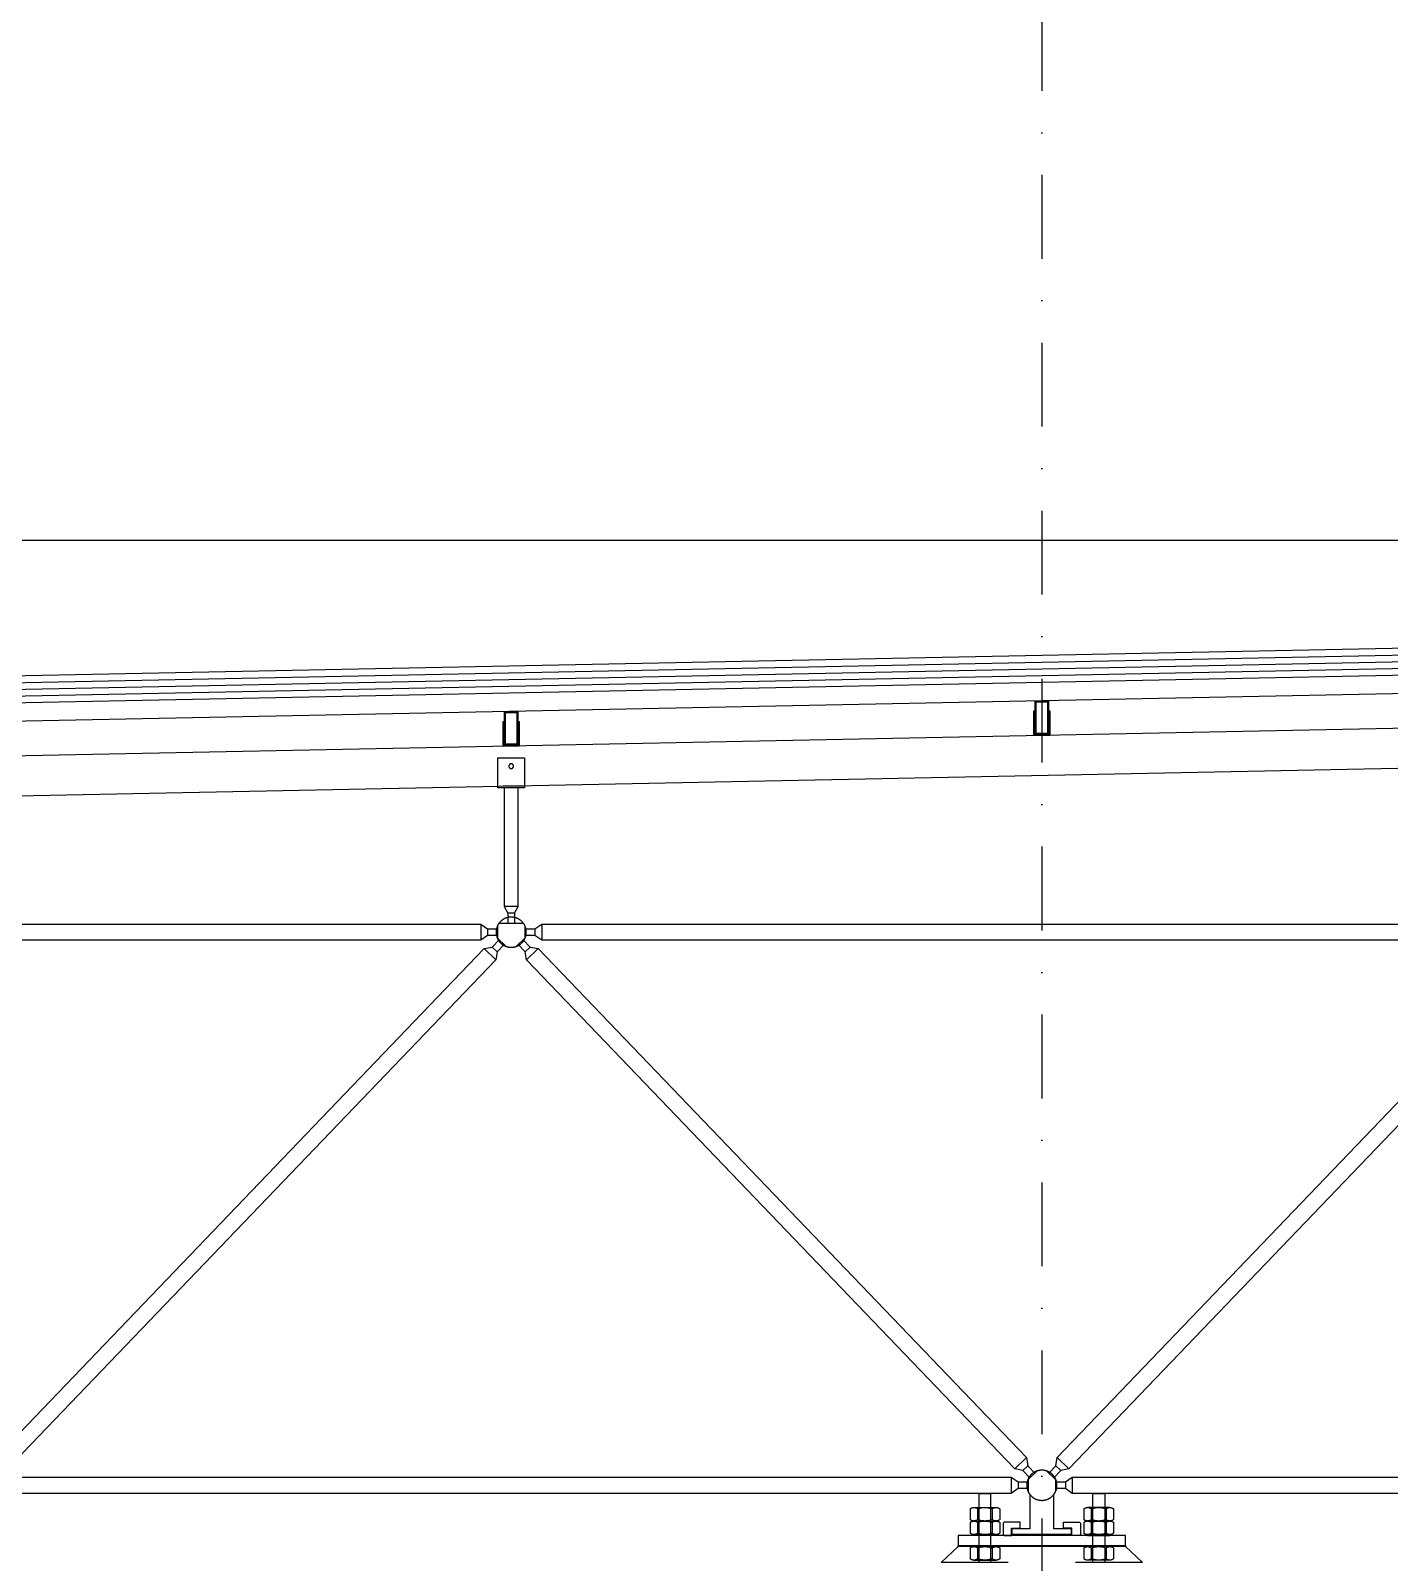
# Model space of a CAD drawing. Header units: centimetres. Extents: x 77182 to 116086, y 20619 to 33555.
# Drawn here: x 83357.3 to 83762.7, y 22535.4 to 22992.4 of the extents above; entities that cross this region are included whole.
import ezdxf

# ---------------------------------------------------------------- set-up
doc = ezdxf.new("R2010")
doc.units = ezdxf.units.CM
doc.header["$LTSCALE"] = 100
doc.linetypes.add('DASHDOT2', pattern=[0.5, 0.25, -0.125, 0, -0.125])
doc.linetypes.add('HIDDEN', pattern=[9.525, 6.35, -3.175])
for name, color, linetype in [('A-ANNO-GRID', 155, 'DASHDOT2'), ('A-ELEV-01', 255, 'Continuous'), ('A-ELEV-02', 253, 'Continuous'), ('A-WALL-INSL', 249, 'Continuous'), ('A-WALL-SNWPNL', 200, 'Continuous'), ('S-STEL', 3, 'Continuous')]:
    doc.layers.add(name, color=color, linetype=linetype)
doc.linetypes.add('BATTING', pattern='A,0.00254,-2.54,[134,ltypeshp.shx,S=2.54,R=0,X=-2.54,Y=0],-5.08,[134,ltypeshp.shx,S=2.54,R=180,X=2.54,Y=0],-2.54', length=10.16254)

# ---------------------------------------------------------------- blocks, each defined once
blk = doc.blocks.new('A$Ce815a60b')
at = {"color": 0, "linetype": 'ByBlock', "lineweight": -2}
for points in [[(86, 123), (85.1, 124.3), (84.2, 125.6), (83.4, 126.9), (82.6, 128.3), (81.9, 129.7), (81.2, 131.1), (80.5, 132.5), (80, 134), (79.4, 135.4), (78.9, 136.9), (78.5, 138.4), (78.1, 140), (77.8, 141.5), (77.5, 143), (77.3, 144.6), (77.2, 146.2), (77.1, 147.7), (77, 149.3), (77, 150.9), (77.1, 152.4), (77.2, 154), (77.3, 155.6), (77.6, 157.1), (77.8, 158.6), (78.2, 160.2), (78.5, 161.7), (79, 163.2), (79.5, 164.7), (80, 166.2), (80.6, 167.6), (81.2, 169.1), (81.9, 170.5), (82.7, 171.9), (83.5, 173.2), (84.3, 174.5), (85.2, 175.8), (86.1, 177.1), (87.1, 178.4), (88.1, 179.6), (89.1, 180.7), (90.2, 181.8), (91.3, 182.9), (92.5, 184), (93.7, 185), (94.9, 186), (96.2, 186.9), (97.5, 187.8), (98.8, 188.6), (100.2, 189.4), (101.6, 190.1), (103, 190.8), (104.4, 191.4), (105.9, 192), (107.4, 192.6), (108.9, 193), (110.4, 193.5), (111.9, 193.8), (113.4, 194.2), (115, 194.4), (116.5, 194.7), (118.1, 194.8), (119.6, 194.9), (121.2, 195), (122.8, 195), (124.4, 194.9), (125.9, 194.8), (127.5, 194.7), (129, 194.4), (130.6, 194.2), (132.1, 193.8), (133.6, 193.5), (135.1, 193), (136.6, 192.6), (138.1, 192), (139.6, 191.4), (141, 190.8), (142.4, 190.1), (143.8, 189.4), (145.2, 188.6), (146.5, 187.8), (147.8, 186.9), (149.1, 186), (150.3, 185), (151.5, 184), (152.7, 182.9), (153.8, 181.8), (154.9, 180.7), (155.9, 179.6), (156.9, 178.4), (157.9, 177.1), (158.8, 175.8), (159.7, 174.5), (160.5, 173.2), (161.3, 171.9), (162.1, 170.5), (162.8, 169.1), (163.4, 167.6), (164, 166.2), (164.5, 164.7), (165, 163.2), (165.5, 161.7), (165.8, 160.2), (166.2, 158.6), (166.4, 157.1), (166.7, 155.6), (166.8, 154), (166.9, 152.4), (167, 150.9), (167, 149.3), (166.9, 147.7), (166.8, 146.2), (166.7, 144.6), (166.5, 143), (166.2, 141.5), (165.9, 140), (165.5, 138.4), (165.1, 136.9), (164.6, 135.4), (164, 134), (163.5, 132.5), (162.8, 131.1), (162.1, 129.7), (161.4, 128.3), (160.6, 126.9), (159.8, 125.6), (158.9, 124.3), (158, 123)], [(86, 20), (86, 123)], [(158, 123), (158, 20)], [(10, 0), (7, 3)], [(33, 4), (33, 20)], [(33, 20), (86, 20)], [(211, 4), (33, 4)], [(209, 2), (35, 2)], [(35, 0), (35, 2)], [(35, 0), (209, 0)], [(35.5, 2), (35.5, 4)], [(158, 20), (211, 20)], [(208.5, 2), (208.5, 4)], [(209, 0), (209, 2)], [(211, 20), (211, 4)], [(234, 0), (237, 3)]]:
    blk.add_lwpolyline(points, dxfattribs=at)
for points in [[(57, 40), (10, 40), (7, 37), (7, 3), (10, 0), (32, 0), (32, 22), (57, 22)], [(187, 40), (234, 40), (237, 37), (237, 3), (234, 0), (212, 0), (212, 22), (187, 22)]]:
    blk.add_lwpolyline(points, close=True, dxfattribs=at)
blk = doc.blocks.new('A$Ce0699bfc')
at = {"color": 0, "linetype": 'ByBlock', "lineweight": -2}
for points in [[(348, 1036.2), (312, 1036.2)], [(312, 1036.2), (312, 831.2)], [(312, 1036.2), (348, 1036.2)], [(348, 831.2), (348, 1036.2)], [(652, 831.2), (652, 1036.2)], [(652, 1036.2), (688, 1036.2)], [(688, 1036.2), (652, 1036.2)], [(688, 1036.2), (688, 831.2)]]:
    blk.add_lwpolyline(points, dxfattribs=at)
at = {"color": 0, "linetype": 'Continuous', "lineweight": -2}
for points in [[(308.1, 991.1), (307.7, 991.4), (307.2, 991.8), (306.7, 992.1), (306.2, 992.4), (305.6, 992.7), (305.1, 993), (304.6, 993.3), (304, 993.5), (303.5, 993.7), (302.9, 993.9), (302.3, 994.1), (301.8, 994.3), (301.2, 994.4), (300.6, 994.5), (300, 994.6), (299.4, 994.7), (298.8, 994.8), (298.2, 994.8), (297.6, 994.9), (297, 994.9), (296.4, 994.8), (295.8, 994.8), (295.2, 994.7), (294.6, 994.6), (294, 994.5), (293.4, 994.4), (292.9, 994.3), (292.3, 994.1), (291.7, 993.9), (291.2, 993.7), (290.6, 993.5), (290, 993.3), (289.5, 993), (289, 992.7), (288.5, 992.4), (287.9, 992.1), (287.4, 991.8), (287, 991.4), (286.5, 991.1)], [(286.5, 991.1), (286.5, 958.3)], [(297.3, 994.9), (363.3, 994.9)], [(352.3, 990.9), (350.3, 991.6), (348.2, 992.3), (346.2, 992.8), (344.1, 993.3), (342, 993.8), (339.8, 994.1), (337.7, 994.4), (335.6, 994.6), (333.4, 994.8), (331.3, 994.8), (329.1, 994.8), (327, 994.8), (324.9, 994.6), (322.7, 994.4), (320.6, 994.1), (318.5, 993.8), (316.4, 993.3), (314.3, 992.8), (312.2, 992.3), (310.2, 991.6), (308.1, 990.9)], [(308.1, 990.8), (308.1, 958.5)], [(374.4, 991), (373.9, 991.4), (373.4, 991.7), (372.9, 992.1), (372.4, 992.4), (371.8, 992.7), (371.3, 993), (370.7, 993.2), (370.2, 993.5), (369.6, 993.7), (369, 993.9), (368.5, 994.1), (367.9, 994.3), (367.3, 994.4), (366.7, 994.5), (366.1, 994.6), (365.5, 994.7), (364.9, 994.8), (364.3, 994.8), (363.6, 994.9), (363, 994.9), (362.4, 994.8), (361.8, 994.8), (361.2, 994.7), (360.6, 994.6), (360, 994.5), (359.4, 994.4), (358.8, 994.3), (358.2, 994.1), (357.6, 993.9), (357.1, 993.7), (356.5, 993.5), (355.9, 993.2), (355.4, 993), (354.8, 992.7), (354.3, 992.4), (353.8, 992.1), (353.3, 991.7), (352.8, 991.4), (352.3, 991)], [(352.3, 990.9), (352.3, 958.5)], [(374.4, 991), (374.4, 958.4)], [(647.7, 991), (647.2, 991.4), (646.7, 991.7), (646.2, 992.1), (645.7, 992.4), (645.2, 992.7), (644.6, 993), (644.1, 993.2), (643.5, 993.5), (642.9, 993.7), (642.4, 993.9), (641.8, 994.1), (641.2, 994.3), (640.6, 994.4), (640, 994.5), (639.4, 994.6), (638.8, 994.7), (638.2, 994.8), (637.6, 994.8), (637, 994.9), (636.4, 994.9), (635.7, 994.8), (635.1, 994.8), (634.5, 994.7), (633.9, 994.6), (633.3, 994.5), (632.7, 994.4), (632.1, 994.3), (631.5, 994.1), (631, 993.9), (630.4, 993.7), (629.8, 993.5), (629.3, 993.2), (628.7, 993), (628.2, 992.7), (627.6, 992.4), (627.1, 992.1), (626.6, 991.7), (626.1, 991.4), (625.6, 991)], [(625.6, 991), (625.6, 958.4)], [(702.7, 994.9), (636.7, 994.9)], [(691.9, 990.9), (689.8, 991.6), (687.8, 992.3), (685.7, 992.8), (683.6, 993.3), (681.5, 993.8), (679.4, 994.1), (677.3, 994.4), (675.1, 994.6), (673, 994.8), (670.9, 994.8), (668.7, 994.8), (666.6, 994.8), (664.4, 994.6), (662.3, 994.4), (660.2, 994.1), (658, 993.8), (655.9, 993.3), (653.8, 992.8), (651.8, 992.3), (649.7, 991.6), (647.7, 990.9)], [(647.7, 990.9), (647.7, 958.5)], [(713.5, 991.1), (713, 991.4), (712.6, 991.8), (712.1, 992.1), (711.5, 992.4), (711, 992.7), (710.5, 993), (710, 993.3), (709.4, 993.5), (708.8, 993.7), (708.3, 993.9), (707.7, 994.1), (707.1, 994.3), (706.6, 994.4), (706, 994.5), (705.4, 994.6), (704.8, 994.7), (704.2, 994.8), (703.6, 994.8), (703, 994.9), (702.4, 994.9), (701.8, 994.8), (701.2, 994.8), (700.6, 994.7), (700, 994.6), (699.4, 994.5), (698.8, 994.4), (698.2, 994.3), (697.7, 994.1), (697.1, 993.9), (696.5, 993.7), (696, 993.5), (695.4, 993.3), (694.9, 993), (694.4, 992.7), (693.8, 992.4), (693.3, 992.1), (692.8, 991.8), (692.3, 991.4), (691.9, 991.1)], [(691.9, 990.8), (691.9, 958.5)], [(713.5, 991.1), (713.5, 958.3)], [(286.5, 958.3), (287, 958), (287.4, 957.6), (287.9, 957.3), (288.5, 957), (289, 956.7), (289.5, 956.4), (290, 956.1), (290.6, 955.9), (291.2, 955.7), (291.7, 955.5), (292.3, 955.3), (292.9, 955.1), (293.4, 955), (294, 954.8), (294.6, 954.7), (295.2, 954.7), (295.8, 954.6), (296.4, 954.6), (297, 954.5), (297.6, 954.5), (298.2, 954.6), (298.8, 954.6), (299.4, 954.7), (300, 954.7), (300.6, 954.8), (301.2, 955), (301.8, 955.1), (302.3, 955.3), (302.9, 955.5), (303.5, 955.7), (304, 955.9), (304.6, 956.1), (305.1, 956.4), (305.6, 956.7), (306.2, 957), (306.7, 957.3), (307.2, 957.6), (307.7, 958), (308.1, 958.3)], [(308.1, 950.8), (307.7, 951.1), (307.2, 951.5), (306.7, 951.8), (306.2, 952.1), (305.6, 952.4), (305.1, 952.7), (304.6, 952.9), (304, 953.2), (303.5, 953.4), (302.9, 953.6), (302.3, 953.8), (301.8, 954), (301.2, 954.1), (300.6, 954.2), (300, 954.3), (299.4, 954.4), (298.8, 954.5), (298.2, 954.5), (297.6, 954.5), (297, 954.5), (296.4, 954.5), (295.8, 954.5), (295.2, 954.4), (294.6, 954.3), (294, 954.2), (293.4, 954.1), (292.9, 954), (292.3, 953.8), (291.7, 953.6), (291.2, 953.4), (290.6, 953.2), (290, 952.9), (289.5, 952.7), (289, 952.4), (288.5, 952.1), (287.9, 951.8), (287.4, 951.5), (287, 951.1), (286.5, 950.8)], [(286.5, 950.7), (286.5, 918)], [(286.5, 918), (287, 917.6), (287.4, 917.3), (287.9, 917), (288.5, 916.6), (289, 916.3), (289.5, 916.1), (290, 915.8), (290.6, 915.6), (291.2, 915.3), (291.7, 915.1), (292.3, 915), (292.9, 914.8), (293.4, 914.6), (294, 914.5), (294.6, 914.4), (295.2, 914.3), (295.8, 914.3), (296.4, 914.2), (297, 914.2), (297.6, 914.2), (298.2, 914.2), (298.8, 914.3), (299.4, 914.3), (300, 914.4), (300.6, 914.5), (301.2, 914.6), (301.8, 914.8), (302.3, 915), (302.9, 915.1), (303.5, 915.3), (304, 915.6), (304.6, 915.8), (305.1, 916.1), (305.6, 916.3), (306.2, 916.6), (306.7, 917), (307.2, 917.3), (307.7, 917.6), (308.1, 918)], [(297.3, 954.5), (363.3, 954.5)], [(297.3, 954.5), (352.3, 954.5)], [(297.3, 914.2), (352.3, 914.2)], [(308.1, 958.5), (310.2, 957.8), (312.2, 957.1), (314.3, 956.6), (316.4, 956.1), (318.5, 955.6), (320.6, 955.3), (322.7, 955), (324.9, 954.8), (327, 954.6), (329.1, 954.5), (331.3, 954.5), (333.4, 954.6), (335.6, 954.8), (337.7, 955), (339.8, 955.3), (342, 955.6), (344.1, 956.1), (346.2, 956.6), (348.2, 957.1), (350.3, 957.8), (352.3, 958.5)], [(352.3, 950.6), (350.3, 951.3), (348.2, 951.9), (346.2, 952.5), (344.1, 953), (342, 953.4), (339.8, 953.8), (337.7, 954.1), (335.6, 954.3), (333.4, 954.5), (331.3, 954.5), (329.1, 954.5), (327, 954.5), (324.9, 954.3), (322.7, 954.1), (320.6, 953.8), (318.5, 953.4), (316.4, 953), (314.3, 952.5), (312.2, 951.9), (310.2, 951.3), (308.1, 950.6)], [(308.1, 950.4), (308.1, 918.2)], [(308.1, 918.2), (310.2, 917.5), (312.2, 916.8), (314.3, 916.2), (316.4, 915.7), (318.5, 915.3), (320.6, 914.9), (322.7, 914.7), (324.9, 914.4), (327, 914.3), (329.1, 914.2), (331.3, 914.2), (333.4, 914.3), (335.6, 914.4), (337.7, 914.7), (339.8, 914.9), (342, 915.3), (344.1, 915.7), (346.2, 916.2), (348.2, 916.8), (350.3, 917.5), (352.3, 918.2)], [(352.3, 958.4), (352.8, 958), (353.3, 957.7), (353.8, 957.3), (354.3, 957), (354.8, 956.7), (355.4, 956.4), (355.9, 956.1), (356.5, 955.9), (357.1, 955.7), (357.6, 955.5), (358.2, 955.3), (358.8, 955.1), (359.4, 955), (360, 954.9), (360.6, 954.7), (361.2, 954.7), (361.8, 954.6), (362.4, 954.6), (363, 954.5), (363.6, 954.5), (364.3, 954.6), (364.9, 954.6), (365.5, 954.7), (366.1, 954.7), (366.7, 954.9), (367.3, 955), (367.9, 955.1), (368.5, 955.3), (369, 955.5), (369.6, 955.7), (370.2, 955.9), (370.7, 956.1), (371.3, 956.4), (371.8, 956.7), (372.4, 957), (372.9, 957.3), (373.4, 957.7), (373.9, 958), (374.4, 958.4)], [(374.4, 950.7), (373.9, 951.1), (373.4, 951.4), (372.9, 951.8), (372.4, 952.1), (371.8, 952.4), (371.3, 952.7), (370.7, 952.9), (370.2, 953.2), (369.6, 953.4), (369, 953.6), (368.5, 953.8), (367.9, 953.9), (367.3, 954.1), (366.7, 954.2), (366.1, 954.3), (365.5, 954.4), (364.9, 954.5), (364.3, 954.5), (363.6, 954.5), (363, 954.5), (362.4, 954.5), (361.8, 954.5), (361.2, 954.4), (360.6, 954.3), (360, 954.2), (359.4, 954.1), (358.8, 953.9), (358.2, 953.8), (357.6, 953.6), (357.1, 953.4), (356.5, 953.2), (355.9, 952.9), (355.4, 952.7), (354.8, 952.4), (354.3, 952.1), (353.8, 951.8), (353.3, 951.4), (352.8, 951.1), (352.3, 950.7)], [(352.3, 954.5), (363.3, 954.5)], [(352.3, 950.6), (352.3, 918.2)], [(352.3, 918.1), (352.8, 917.7), (353.3, 917.3), (353.8, 917), (354.3, 916.7), (354.8, 916.4), (355.4, 916.1), (355.9, 915.8), (356.5, 915.6), (357.1, 915.4), (357.6, 915.2), (358.2, 915), (358.8, 914.8), (359.4, 914.7), (360, 914.5), (360.6, 914.4), (361.2, 914.3), (361.8, 914.3), (362.4, 914.2), (363, 914.2), (363.6, 914.2), (364.3, 914.2), (364.9, 914.3), (365.5, 914.3), (366.1, 914.4), (366.7, 914.5), (367.3, 914.7), (367.9, 914.8), (368.5, 915), (369, 915.2), (369.6, 915.4), (370.2, 915.6), (370.7, 915.8), (371.3, 916.1), (371.8, 916.4), (372.4, 916.7), (372.9, 917), (373.4, 917.3), (373.9, 917.7), (374.4, 918.1)], [(352.3, 914.2), (363.3, 914.2)], [(374.4, 950.7), (374.4, 918.1)], [(625.6, 958.4), (626.1, 958), (626.6, 957.7), (627.1, 957.3), (627.6, 957), (628.2, 956.7), (628.7, 956.4), (629.3, 956.1), (629.8, 955.9), (630.4, 955.7), (631, 955.5), (631.5, 955.3), (632.1, 955.1), (632.7, 955), (633.3, 954.9), (633.9, 954.7), (634.5, 954.7), (635.1, 954.6), (635.7, 954.6), (636.4, 954.5), (637, 954.5), (637.6, 954.6), (638.2, 954.6), (638.8, 954.7), (639.4, 954.7), (640, 954.9), (640.6, 955), (641.2, 955.1), (641.8, 955.3), (642.4, 955.5), (642.9, 955.7), (643.5, 955.9), (644.1, 956.1), (644.6, 956.4), (645.2, 956.7), (645.7, 957), (646.2, 957.3), (646.7, 957.7), (647.2, 958), (647.7, 958.4)], [(647.7, 950.7), (647.2, 951.1), (646.7, 951.4), (646.2, 951.8), (645.7, 952.1), (645.2, 952.4), (644.6, 952.7), (644.1, 952.9), (643.5, 953.2), (642.9, 953.4), (642.4, 953.6), (641.8, 953.8), (641.2, 953.9), (640.6, 954.1), (640, 954.2), (639.4, 954.3), (638.8, 954.4), (638.2, 954.5), (637.6, 954.5), (637, 954.5), (636.4, 954.5), (635.7, 954.5), (635.1, 954.5), (634.5, 954.4), (633.9, 954.3), (633.3, 954.2), (632.7, 954.1), (632.1, 953.9), (631.5, 953.8), (631, 953.6), (630.4, 953.4), (629.8, 953.2), (629.3, 952.9), (628.7, 952.7), (628.2, 952.4), (627.6, 952.1), (627.1, 951.8), (626.6, 951.4), (626.1, 951.1), (625.6, 950.7)], [(625.6, 950.7), (625.6, 918.1)], [(625.6, 918.1), (626.1, 917.7), (626.6, 917.3), (627.1, 917), (627.6, 916.7), (628.2, 916.4), (628.7, 916.1), (629.3, 915.8), (629.8, 915.6), (630.4, 915.4), (631, 915.2), (631.5, 915), (632.1, 914.8), (632.7, 914.7), (633.3, 914.5), (633.9, 914.4), (634.5, 914.3), (635.1, 914.3), (635.7, 914.2), (636.4, 914.2), (637, 914.2), (637.6, 914.2), (638.2, 914.3), (638.8, 914.3), (639.4, 914.4), (640, 914.5), (640.6, 914.7), (641.2, 914.8), (641.8, 915), (642.4, 915.2), (642.9, 915.4), (643.5, 915.6), (644.1, 915.8), (644.6, 916.1), (645.2, 916.4), (645.7, 916.7), (646.2, 917), (646.7, 917.3), (647.2, 917.7), (647.7, 918.1)], [(702.7, 954.5), (636.7, 954.5)], [(647.7, 954.5), (636.7, 954.5)], [(647.7, 914.2), (636.7, 914.2)], [(647.7, 958.5), (649.7, 957.8), (651.8, 957.1), (653.8, 956.6), (655.9, 956.1), (658, 955.6), (660.2, 955.3), (662.3, 955), (664.4, 954.8), (666.6, 954.6), (668.7, 954.5), (670.9, 954.5), (673, 954.6), (675.1, 954.8), (677.3, 955), (679.4, 955.3), (681.5, 955.6), (683.6, 956.1), (685.7, 956.6), (687.8, 957.1), (689.8, 957.8), (691.9, 958.5)], [(691.9, 950.6), (689.8, 951.3), (687.8, 951.9), (685.7, 952.5), (683.6, 953), (681.5, 953.4), (679.4, 953.8), (677.3, 954.1), (675.1, 954.3), (673, 954.5), (670.9, 954.5), (668.7, 954.5), (666.6, 954.5), (664.4, 954.3), (662.3, 954.1), (660.2, 953.8), (658, 953.4), (655.9, 953), (653.8, 952.5), (651.8, 951.9), (649.7, 951.3), (647.7, 950.6)], [(702.7, 954.5), (647.7, 954.5)], [(647.7, 950.6), (647.7, 918.2)], [(647.7, 918.2), (649.7, 917.5), (651.8, 916.8), (653.8, 916.2), (655.9, 915.7), (658, 915.3), (660.2, 914.9), (662.3, 914.7), (664.4, 914.4), (666.6, 914.3), (668.7, 914.2), (670.9, 914.2), (673, 914.3), (675.1, 914.4), (677.3, 914.7), (679.4, 914.9), (681.5, 915.3), (683.6, 915.7), (685.7, 916.2), (687.8, 916.8), (689.8, 917.5), (691.9, 918.2)], [(702.7, 914.2), (647.7, 914.2)], [(691.9, 958.3), (692.3, 958), (692.8, 957.6), (693.3, 957.3), (693.8, 957), (694.4, 956.7), (694.9, 956.4), (695.4, 956.1), (696, 955.9), (696.5, 955.7), (697.1, 955.5), (697.7, 955.3), (698.2, 955.1), (698.8, 955), (699.4, 954.8), (700, 954.7), (700.6, 954.7), (701.2, 954.6), (701.8, 954.6), (702.4, 954.5), (703, 954.5), (703.6, 954.6), (704.2, 954.6), (704.8, 954.7), (705.4, 954.7), (706, 954.8), (706.6, 955), (707.1, 955.1), (707.7, 955.3), (708.3, 955.5), (708.8, 955.7), (709.4, 955.9), (710, 956.1), (710.5, 956.4), (711, 956.7), (711.5, 957), (712.1, 957.3), (712.6, 957.6), (713, 958), (713.5, 958.3)], [(713.5, 950.8), (713, 951.1), (712.6, 951.5), (712.1, 951.8), (711.5, 952.1), (711, 952.4), (710.5, 952.7), (710, 952.9), (709.4, 953.2), (708.8, 953.4), (708.3, 953.6), (707.7, 953.8), (707.1, 954), (706.6, 954.1), (706, 954.2), (705.4, 954.3), (704.8, 954.4), (704.2, 954.5), (703.6, 954.5), (703, 954.5), (702.4, 954.5), (701.8, 954.5), (701.2, 954.5), (700.6, 954.4), (700, 954.3), (699.4, 954.2), (698.8, 954.1), (698.2, 954), (697.7, 953.8), (697.1, 953.6), (696.5, 953.4), (696, 953.2), (695.4, 952.9), (694.9, 952.7), (694.4, 952.4), (693.8, 952.1), (693.3, 951.8), (692.8, 951.5), (692.3, 951.1), (691.9, 950.8)], [(691.9, 950.4), (691.9, 918.2)], [(691.9, 918), (692.3, 917.6), (692.8, 917.3), (693.3, 917), (693.8, 916.6), (694.4, 916.3), (694.9, 916.1), (695.4, 915.8), (696, 915.6), (696.5, 915.3), (697.1, 915.1), (697.7, 915), (698.2, 914.8), (698.8, 914.6), (699.4, 914.5), (700, 914.4), (700.6, 914.3), (701.2, 914.3), (701.8, 914.2), (702.4, 914.2), (703, 914.2), (703.6, 914.2), (704.2, 914.3), (704.8, 914.3), (705.4, 914.4), (706, 914.5), (706.6, 914.6), (707.1, 914.8), (707.7, 915), (708.3, 915.1), (708.8, 915.3), (709.4, 915.6), (710, 915.8), (710.5, 916.1), (711, 916.3), (711.5, 916.6), (712.1, 917), (712.6, 917.3), (713, 917.6), (713.5, 918)], [(713.5, 950.7), (713.5, 918)], [(250, 878.2), (200, 831.2), (400, 831.2)], [(308.1, 874.4), (307.7, 874.8), (307.2, 875.1), (306.7, 875.5), (306.2, 875.8), (305.6, 876.1), (305.1, 876.4), (304.6, 876.6), (304, 876.9), (303.5, 877.1), (302.9, 877.3), (302.3, 877.5), (301.8, 877.6), (301.2, 877.8), (300.6, 877.9), (300, 878), (299.4, 878.1), (298.8, 878.1), (298.2, 878.2), (297.6, 878.2), (297, 878.2), (296.4, 878.2), (295.8, 878.1), (295.2, 878.1), (294.6, 878), (294, 877.9), (293.4, 877.8), (292.9, 877.6), (292.3, 877.5), (291.7, 877.3), (291.2, 877.1), (290.6, 876.9), (290, 876.6), (289.5, 876.4), (289, 876.1), (288.5, 875.8), (287.9, 875.5), (287.4, 875.1), (287, 874.8), (286.5, 874.4)], [(286.5, 874.4), (286.5, 841.7)], [(297.3, 878.2), (363.3, 878.2)], [(352.3, 874.3), (350.3, 875), (348.2, 875.6), (346.2, 876.2), (344.1, 876.7), (342, 877.1), (339.8, 877.5), (337.7, 877.8), (335.6, 878), (333.4, 878.1), (331.3, 878.2), (329.1, 878.2), (327, 878.1), (324.9, 878), (322.7, 877.8), (320.6, 877.5), (318.5, 877.1), (316.4, 876.7), (314.3, 876.2), (312.2, 875.6), (310.2, 875), (308.1, 874.3)], [(308.1, 874.1), (308.1, 841.8)], [(374.4, 874.4), (373.9, 874.7), (373.4, 875.1), (372.9, 875.4), (372.4, 875.8), (371.8, 876.1), (371.3, 876.3), (370.7, 876.6), (370.2, 876.8), (369.6, 877.1), (369, 877.3), (368.5, 877.5), (367.9, 877.6), (367.3, 877.8), (366.7, 877.9), (366.1, 878), (365.5, 878.1), (364.9, 878.1), (364.3, 878.2), (363.6, 878.2), (363, 878.2), (362.4, 878.2), (361.8, 878.1), (361.2, 878.1), (360.6, 878), (360, 877.9), (359.4, 877.8), (358.8, 877.6), (358.2, 877.5), (357.6, 877.3), (357.1, 877.1), (356.5, 876.8), (355.9, 876.6), (355.4, 876.3), (354.8, 876.1), (354.3, 875.8), (353.8, 875.4), (353.3, 875.1), (352.8, 874.7), (352.3, 874.4)], [(352.3, 874.3), (352.3, 841.8)], [(374.4, 874.4), (374.4, 841.7)], [(600, 831.2), (800, 831.2), (750, 878.2)], [(647.7, 874.4), (647.2, 874.7), (646.7, 875.1), (646.2, 875.4), (645.7, 875.8), (645.2, 876.1), (644.6, 876.3), (644.1, 876.6), (643.5, 876.8), (642.9, 877.1), (642.4, 877.3), (641.8, 877.5), (641.2, 877.6), (640.6, 877.8), (640, 877.9), (639.4, 878), (638.8, 878.1), (638.2, 878.1), (637.6, 878.2), (637, 878.2), (636.4, 878.2), (635.7, 878.2), (635.1, 878.1), (634.5, 878.1), (633.9, 878), (633.3, 877.9), (632.7, 877.8), (632.1, 877.6), (631.5, 877.5), (631, 877.3), (630.4, 877.1), (629.8, 876.8), (629.3, 876.6), (628.7, 876.3), (628.2, 876.1), (627.6, 875.8), (627.1, 875.4), (626.6, 875.1), (626.1, 874.7), (625.6, 874.4)], [(625.6, 874.4), (625.6, 841.7)], [(702.7, 878.2), (636.7, 878.2)], [(691.9, 874.3), (689.8, 875), (687.8, 875.6), (685.7, 876.2), (683.6, 876.7), (681.5, 877.1), (679.4, 877.5), (677.3, 877.8), (675.1, 878), (673, 878.1), (670.9, 878.2), (668.7, 878.2), (666.6, 878.1), (664.4, 878), (662.3, 877.8), (660.2, 877.5), (658, 877.1), (655.9, 876.7), (653.8, 876.2), (651.8, 875.6), (649.7, 875), (647.7, 874.3)], [(647.7, 874.3), (647.7, 841.8)], [(713.5, 874.4), (713, 874.8), (712.6, 875.1), (712.1, 875.5), (711.5, 875.8), (711, 876.1), (710.5, 876.4), (710, 876.6), (709.4, 876.9), (708.8, 877.1), (708.3, 877.3), (707.7, 877.5), (707.1, 877.6), (706.6, 877.8), (706, 877.9), (705.4, 878), (704.8, 878.1), (704.2, 878.1), (703.6, 878.2), (703, 878.2), (702.4, 878.2), (701.8, 878.2), (701.2, 878.1), (700.6, 878.1), (700, 878), (699.4, 877.9), (698.8, 877.8), (698.2, 877.6), (697.7, 877.5), (697.1, 877.3), (696.5, 877.1), (696, 876.9), (695.4, 876.6), (694.9, 876.4), (694.4, 876.1), (693.8, 875.8), (693.3, 875.5), (692.8, 875.1), (692.3, 874.8), (691.9, 874.4)], [(691.9, 874.1), (691.9, 841.8)], [(713.5, 874.4), (713.5, 841.7)], [(286.5, 841.7), (287, 841.3), (287.4, 841), (287.9, 840.6), (288.5, 840.3), (289, 840), (289.5, 839.7), (290, 839.5), (290.6, 839.2), (291.2, 839), (291.7, 838.8), (292.3, 838.6), (292.9, 838.5), (293.4, 838.3), (294, 838.2), (294.6, 838.1), (295.2, 838), (295.8, 838), (296.4, 837.9), (297, 837.9), (297.6, 837.9), (298.2, 837.9), (298.8, 838), (299.4, 838), (300, 838.1), (300.6, 838.2), (301.2, 838.3), (301.8, 838.5), (302.3, 838.6), (302.9, 838.8), (303.5, 839), (304, 839.2), (304.6, 839.5), (305.1, 839.7), (305.6, 840), (306.2, 840.3), (306.7, 840.6), (307.2, 841), (307.7, 841.3), (308.1, 841.7)], [(297.3, 837.9), (352.3, 837.9)], [(308.1, 841.8), (310.2, 841.1), (312.2, 840.5), (314.3, 839.9), (316.4, 839.4), (318.5, 839), (320.6, 838.6), (322.7, 838.3), (324.9, 838.1), (327, 838), (329.1, 837.9), (331.3, 837.9), (333.4, 838), (335.6, 838.1), (337.7, 838.3), (339.8, 838.6), (342, 839), (344.1, 839.4), (346.2, 839.9), (348.2, 840.5), (350.3, 841.1), (352.3, 841.8)], [(352.3, 841.7), (352.8, 841.4), (353.3, 841), (353.8, 840.7), (354.3, 840.4), (354.8, 840.1), (355.4, 839.8), (355.9, 839.5), (356.5, 839.3), (357.1, 839), (357.6, 838.8), (358.2, 838.6), (358.8, 838.5), (359.4, 838.3), (360, 838.2), (360.6, 838.1), (361.2, 838), (361.8, 838), (362.4, 837.9), (363, 837.9), (363.6, 837.9), (364.3, 837.9), (364.9, 838), (365.5, 838), (366.1, 838.1), (366.7, 838.2), (367.3, 838.3), (367.9, 838.5), (368.5, 838.6), (369, 838.8), (369.6, 839), (370.2, 839.3), (370.7, 839.5), (371.3, 839.8), (371.8, 840.1), (372.4, 840.4), (372.9, 840.7), (373.4, 841), (373.9, 841.4), (374.4, 841.7)], [(352.3, 837.9), (363.3, 837.9)], [(625.6, 841.7), (626.1, 841.4), (626.6, 841), (627.1, 840.7), (627.6, 840.4), (628.2, 840.1), (628.7, 839.8), (629.3, 839.5), (629.8, 839.3), (630.4, 839), (631, 838.8), (631.5, 838.6), (632.1, 838.5), (632.7, 838.3), (633.3, 838.2), (633.9, 838.1), (634.5, 838), (635.1, 838), (635.7, 837.9), (636.4, 837.9), (637, 837.9), (637.6, 837.9), (638.2, 838), (638.8, 838), (639.4, 838.1), (640, 838.2), (640.6, 838.3), (641.2, 838.5), (641.8, 838.6), (642.4, 838.8), (642.9, 839), (643.5, 839.3), (644.1, 839.5), (644.6, 839.8), (645.2, 840.1), (645.7, 840.4), (646.2, 840.7), (646.7, 841), (647.2, 841.4), (647.7, 841.7)], [(647.7, 837.9), (636.7, 837.9)], [(647.7, 841.8), (649.7, 841.1), (651.8, 840.5), (653.8, 839.9), (655.9, 839.4), (658, 839), (660.2, 838.6), (662.3, 838.3), (664.4, 838.1), (666.6, 838), (668.7, 837.9), (670.9, 837.9), (673, 838), (675.1, 838.1), (677.3, 838.3), (679.4, 838.6), (681.5, 839), (683.6, 839.4), (685.7, 839.9), (687.8, 840.5), (689.8, 841.1), (691.9, 841.8)], [(702.7, 837.9), (647.7, 837.9)], [(691.9, 841.7), (692.3, 841.3), (692.8, 841), (693.3, 840.6), (693.8, 840.3), (694.4, 840), (694.9, 839.7), (695.4, 839.5), (696, 839.2), (696.5, 839), (697.1, 838.8), (697.7, 838.6), (698.2, 838.5), (698.8, 838.3), (699.4, 838.2), (700, 838.1), (700.6, 838), (701.2, 838), (701.8, 837.9), (702.4, 837.9), (703, 837.9), (703.6, 837.9), (704.2, 838), (704.8, 838), (705.4, 838.1), (706, 838.2), (706.6, 838.3), (707.1, 838.5), (707.7, 838.6), (708.3, 838.8), (708.8, 839), (709.4, 839.2), (710, 839.5), (710.5, 839.7), (711, 840), (711.5, 840.3), (712.1, 840.6), (712.6, 841), (713, 841.3), (713.5, 841.7)]]:
    blk.add_lwpolyline(points, dxfattribs=at)
for points in [[(297.3, 914.2), (363.3, 914.2), (363.3, 911.2), (297.3, 911.2)], [(702.7, 914.2), (636.7, 914.2), (636.7, 911.2), (702.7, 911.2)], [(250, 911.2), (750, 911.2), (750, 881.2), (250, 881.2)], [(250, 878.2), (750, 878.2), (750, 881.2), (250, 881.2)]]:
    blk.add_lwpolyline(points, close=True, dxfattribs=at)
blk.add_blockref('A$Ce815a60b', (378, 911.2))

msp = doc.modelspace()

# ---------------------------------------------------------------- linework, layer by layer
at = {"layer": 'A-ANNO-GRID'}
msp.add_line((83659.07, 23450.33), (83659.07, 21881.86), dxfattribs=at)
at = {"layer": 'A-ELEV-01'}
for points in [[(84609.04, 22811.41), (81834.04, 22755.91)], [(84450.21, 22797.93), (81913.37, 22747.19)], [(84450.21, 22785.93), (81913.37, 22735.19)]]:
    msp.add_lwpolyline(points, dxfattribs=at)
at = {"layer": 'A-ELEV-02'}
msp.add_line((81699.44, 22840.41), (87518.64, 22840.41), dxfattribs=at)
for points in [[(83656.94, 22782.41), (83661.14, 22782.41), (83661.14, 22789.41), (83661.44, 22789.41), (83661.44, 22782.11), (83656.64, 22782.11), (83656.64, 22789.41), (83656.94, 22789.41)], [(83498.61, 22779.24), (83502.81, 22779.24), (83502.81, 22786.24), (83503.11, 22786.24), (83503.11, 22778.94), (83498.31, 22778.94), (83498.31, 22786.24), (83498.61, 22786.24)], [(83496.71, 22775.44), (83504.71, 22775.44), (83504.71, 22766.44), (83496.71, 22766.44)], [(83501.41, 22772.94), (83501.41, 22772.95), (83501.41, 22772.97), (83501.41, 22772.98), (83501.41, 22773), (83501.41, 22773.02), (83501.4, 22773.03), (83501.4, 22773.05), (83501.4, 22773.06), (83501.39, 22773.08), (83501.39, 22773.1), (83501.39, 22773.11), (83501.38, 22773.13), (83501.38, 22773.15), (83501.37, 22773.16), (83501.37, 22773.18), (83501.36, 22773.2), (83501.35, 22773.21), (83501.35, 22773.23), (83501.34, 22773.24), (83501.33, 22773.26), (83501.32, 22773.27), (83501.31, 22773.29), (83501.31, 22773.31), (83501.3, 22773.32), (83501.29, 22773.34), (83501.28, 22773.35), (83501.26, 22773.36), (83501.25, 22773.38), (83501.24, 22773.39), (83501.23, 22773.41), (83501.22, 22773.42), (83501.2, 22773.43), (83501.19, 22773.45), (83501.18, 22773.46), (83501.16, 22773.47), (83501.15, 22773.48), (83501.14, 22773.49), (83501.12, 22773.5), (83501.11, 22773.51), (83501.09, 22773.52), (83501.08, 22773.53), (83501.06, 22773.54), (83501.05, 22773.55), (83501.03, 22773.56), (83501.02, 22773.57), (83501, 22773.57), (83500.98, 22773.58), (83500.97, 22773.59), (83500.95, 22773.59), (83500.94, 22773.6), (83500.92, 22773.61), (83500.9, 22773.61), (83500.89, 22773.62), (83500.87, 22773.62), (83500.85, 22773.62), (83500.84, 22773.63), (83500.82, 22773.63), (83500.8, 22773.63), (83500.79, 22773.63), (83500.77, 22773.63), (83500.76, 22773.64), (83500.74, 22773.64), (83500.73, 22773.64), (83500.71, 22773.64), (83500.69, 22773.64), (83500.68, 22773.64), (83500.66, 22773.64), (83500.65, 22773.63), (83500.63, 22773.63), (83500.61, 22773.63), (83500.6, 22773.63), (83500.58, 22773.63), (83500.57, 22773.62), (83500.55, 22773.62), (83500.53, 22773.62), (83500.52, 22773.61), (83500.5, 22773.61), (83500.48, 22773.6), (83500.47, 22773.59), (83500.45, 22773.59), (83500.44, 22773.58), (83500.42, 22773.57), (83500.4, 22773.57), (83500.39, 22773.56), (83500.37, 22773.55), (83500.36, 22773.54), (83500.34, 22773.53), (83500.33, 22773.52), (83500.31, 22773.51), (83500.3, 22773.5), (83500.28, 22773.49), (83500.27, 22773.48), (83500.25, 22773.47), (83500.24, 22773.46), (83500.23, 22773.45), (83500.21, 22773.43), (83500.2, 22773.42), (83500.19, 22773.41), (83500.18, 22773.39), (83500.17, 22773.38), (83500.16, 22773.36), (83500.14, 22773.35), (83500.13, 22773.34), (83500.12, 22773.32), (83500.11, 22773.31), (83500.11, 22773.29), (83500.1, 22773.27), (83500.09, 22773.26), (83500.08, 22773.24), (83500.07, 22773.23), (83500.07, 22773.21), (83500.06, 22773.2), (83500.05, 22773.18), (83500.05, 22773.16), (83500.04, 22773.15), (83500.04, 22773.13), (83500.03, 22773.11), (83500.03, 22773.1), (83500.02, 22773.08), (83500.02, 22773.06), (83500.02, 22773.05), (83500.02, 22773.03), (83500.01, 22773.02), (83500.01, 22773), (83500.01, 22772.98), (83500.01, 22772.97), (83500.01, 22772.95), (83500.01, 22772.94), (83500.01, 22772.92), (83500.01, 22772.91), (83500.01, 22772.89), (83500.01, 22772.87), (83500.01, 22772.86), (83500.02, 22772.84), (83500.02, 22772.83), (83500.02, 22772.81), (83500.02, 22772.79), (83500.03, 22772.78), (83500.03, 22772.76), (83500.04, 22772.75), (83500.04, 22772.73), (83500.05, 22772.71), (83500.05, 22772.7), (83500.06, 22772.68), (83500.07, 22772.66), (83500.07, 22772.65), (83500.08, 22772.63), (83500.09, 22772.62), (83500.1, 22772.6), (83500.11, 22772.58), (83500.11, 22772.57), (83500.12, 22772.55), (83500.13, 22772.54), (83500.14, 22772.53), (83500.16, 22772.51), (83500.17, 22772.5), (83500.18, 22772.48), (83500.19, 22772.47), (83500.2, 22772.46), (83500.21, 22772.44), (83500.23, 22772.43), (83500.24, 22772.42), (83500.25, 22772.41), (83500.27, 22772.39), (83500.28, 22772.38), (83500.3, 22772.37), (83500.31, 22772.36), (83500.33, 22772.35), (83500.34, 22772.34), (83500.36, 22772.33), (83500.37, 22772.32), (83500.39, 22772.32), (83500.4, 22772.31), (83500.42, 22772.3), (83500.44, 22772.29), (83500.45, 22772.29), (83500.47, 22772.28), (83500.48, 22772.27), (83500.5, 22772.27), (83500.52, 22772.26), (83500.53, 22772.26), (83500.55, 22772.26), (83500.57, 22772.25), (83500.58, 22772.25), (83500.6, 22772.25), (83500.61, 22772.24), (83500.63, 22772.24), (83500.65, 22772.24), (83500.66, 22772.24), (83500.68, 22772.24), (83500.69, 22772.24), (83500.71, 22772.24), (83500.73, 22772.24), (83500.74, 22772.24), (83500.76, 22772.24), (83500.77, 22772.24), (83500.79, 22772.24), (83500.8, 22772.24), (83500.82, 22772.25), (83500.84, 22772.25), (83500.85, 22772.25), (83500.87, 22772.26), (83500.89, 22772.26), (83500.9, 22772.26), (83500.92, 22772.27), (83500.94, 22772.27), (83500.95, 22772.28), (83500.97, 22772.29), (83500.98, 22772.29), (83501, 22772.3), (83501.02, 22772.31), (83501.03, 22772.32), (83501.05, 22772.32), (83501.06, 22772.33), (83501.08, 22772.34), (83501.09, 22772.35), (83501.11, 22772.36), (83501.12, 22772.37), (83501.14, 22772.38), (83501.15, 22772.39), (83501.16, 22772.41), (83501.18, 22772.42), (83501.19, 22772.43), (83501.2, 22772.44), (83501.22, 22772.46), (83501.23, 22772.47), (83501.24, 22772.48), (83501.25, 22772.5), (83501.26, 22772.51), (83501.28, 22772.53), (83501.29, 22772.54), (83501.3, 22772.55), (83501.31, 22772.57), (83501.31, 22772.58), (83501.32, 22772.6), (83501.33, 22772.62), (83501.34, 22772.63), (83501.35, 22772.65), (83501.35, 22772.66), (83501.36, 22772.68), (83501.37, 22772.7), (83501.37, 22772.71), (83501.38, 22772.73), (83501.38, 22772.75), (83501.39, 22772.76), (83501.39, 22772.78), (83501.39, 22772.79), (83501.4, 22772.81), (83501.4, 22772.83), (83501.4, 22772.84), (83501.41, 22772.86), (83501.41, 22772.87), (83501.41, 22772.89), (83501.41, 22772.91), (83501.41, 22772.92)], [(83505.21, 22723.41), (83505.21, 22723.51), (83505.21, 22723.61), (83505.2, 22723.71), (83505.19, 22723.81), (83505.18, 22723.92), (83505.17, 22724.02), (83505.15, 22724.12), (83505.13, 22724.23), (83505.11, 22724.33), (83505.09, 22724.44), (83505.06, 22724.54), (83505.04, 22724.65), (83505, 22724.75), (83504.97, 22724.86), (83504.93, 22724.96), (83504.89, 22725.07), (83504.85, 22725.17), (83504.81, 22725.27), (83504.76, 22725.37), (83504.71, 22725.48), (83504.65, 22725.58), (83504.6, 22725.68), (83504.54, 22725.77), (83504.48, 22725.87), (83504.41, 22725.97), (83504.34, 22726.06), (83504.28, 22726.15), (83504.2, 22726.25), (83504.13, 22726.33), (83504.05, 22726.42), (83503.97, 22726.51), (83503.89, 22726.59), (83503.81, 22726.67), (83503.72, 22726.75), (83503.64, 22726.83), (83503.55, 22726.9), (83503.46, 22726.97), (83503.36, 22727.04), (83503.27, 22727.11), (83503.17, 22727.18), (83503.08, 22727.24), (83502.98, 22727.3), (83502.88, 22727.35), (83502.78, 22727.41), (83502.68, 22727.46), (83502.57, 22727.51), (83502.47, 22727.55), (83502.37, 22727.59), (83502.26, 22727.63), (83502.16, 22727.67), (83502.05, 22727.7), (83501.95, 22727.74), (83501.84, 22727.76), (83501.74, 22727.79), (83501.63, 22727.81), (83501.53, 22727.83), (83501.42, 22727.85), (83501.32, 22727.87), (83501.22, 22727.88), (83501.11, 22727.89), (83501.01, 22727.9), (83500.91, 22727.9), (83500.81, 22727.91), (83500.71, 22727.91), (83500.61, 22727.91), (83500.51, 22727.9), (83500.41, 22727.9), (83500.31, 22727.89), (83500.2, 22727.88), (83500.1, 22727.87), (83500, 22727.85), (83499.89, 22727.83), (83499.79, 22727.81), (83499.68, 22727.79), (83499.58, 22727.76), (83499.47, 22727.74), (83499.37, 22727.7), (83499.26, 22727.67), (83499.16, 22727.63), (83499.05, 22727.59), (83498.95, 22727.55), (83498.85, 22727.51), (83498.74, 22727.46), (83498.64, 22727.41), (83498.54, 22727.35), (83498.44, 22727.3), (83498.34, 22727.24), (83498.25, 22727.18), (83498.15, 22727.11), (83498.06, 22727.04), (83497.96, 22726.97), (83497.87, 22726.9), (83497.78, 22726.83), (83497.7, 22726.75), (83497.61, 22726.67), (83497.53, 22726.59), (83497.45, 22726.51), (83497.37, 22726.42), (83497.29, 22726.33), (83497.22, 22726.25), (83497.14, 22726.15), (83497.07, 22726.06), (83497.01, 22725.97), (83496.94, 22725.87), (83496.88, 22725.77), (83496.82, 22725.68), (83496.77, 22725.58), (83496.71, 22725.48), (83496.66, 22725.37), (83496.61, 22725.27), (83496.57, 22725.17), (83496.53, 22725.07), (83496.49, 22724.96), (83496.45, 22724.86), (83496.41, 22724.75), (83496.38, 22724.65), (83496.35, 22724.54), (83496.33, 22724.44), (83496.31, 22724.33), (83496.28, 22724.23), (83496.27, 22724.12), (83496.25, 22724.02), (83496.24, 22723.92), (83496.23, 22723.81), (83496.22, 22723.71), (83496.21, 22723.61), (83496.21, 22723.51), (83496.21, 22723.41), (83496.21, 22723.31), (83496.21, 22723.21), (83496.22, 22723.11), (83496.23, 22723), (83496.24, 22722.9), (83496.25, 22722.8), (83496.27, 22722.69), (83496.28, 22722.59), (83496.31, 22722.49), (83496.33, 22722.38), (83496.35, 22722.28), (83496.38, 22722.17), (83496.41, 22722.07), (83496.45, 22721.96), (83496.49, 22721.86), (83496.53, 22721.75), (83496.57, 22721.65), (83496.61, 22721.55), (83496.66, 22721.44), (83496.71, 22721.34), (83496.77, 22721.24), (83496.82, 22721.14), (83496.88, 22721.04), (83496.94, 22720.95), (83497.01, 22720.85), (83497.07, 22720.76), (83497.14, 22720.66), (83497.22, 22720.57), (83497.29, 22720.48), (83497.37, 22720.4), (83497.45, 22720.31), (83497.53, 22720.23), (83497.61, 22720.15), (83497.7, 22720.07), (83497.78, 22719.99), (83497.87, 22719.92), (83497.96, 22719.84), (83498.06, 22719.77), (83498.15, 22719.71), (83498.25, 22719.64), (83498.34, 22719.58), (83498.44, 22719.52), (83498.54, 22719.47), (83498.64, 22719.41), (83498.74, 22719.36), (83498.85, 22719.31), (83498.95, 22719.27), (83499.05, 22719.22), (83499.16, 22719.19), (83499.26, 22719.15), (83499.37, 22719.11), (83499.47, 22719.08), (83499.58, 22719.05), (83499.68, 22719.03), (83499.79, 22719), (83499.89, 22718.98), (83500, 22718.97), (83500.1, 22718.95), (83500.2, 22718.94), (83500.31, 22718.93), (83500.41, 22718.92), (83500.51, 22718.91), (83500.61, 22718.91), (83500.71, 22718.91), (83500.81, 22718.91), (83500.91, 22718.91), (83501.01, 22718.92), (83501.11, 22718.93), (83501.22, 22718.94), (83501.32, 22718.95), (83501.42, 22718.97), (83501.53, 22718.98), (83501.63, 22719), (83501.74, 22719.03), (83501.84, 22719.05), (83501.95, 22719.08), (83502.05, 22719.11), (83502.16, 22719.15), (83502.26, 22719.19), (83502.37, 22719.22), (83502.47, 22719.27), (83502.57, 22719.31), (83502.68, 22719.36), (83502.78, 22719.41), (83502.88, 22719.47), (83502.98, 22719.52), (83503.08, 22719.58), (83503.17, 22719.64), (83503.27, 22719.71), (83503.36, 22719.77), (83503.46, 22719.84), (83503.55, 22719.92), (83503.64, 22719.99), (83503.72, 22720.07), (83503.81, 22720.15), (83503.89, 22720.23), (83503.97, 22720.31), (83504.05, 22720.4), (83504.13, 22720.48), (83504.2, 22720.57), (83504.28, 22720.66), (83504.34, 22720.76), (83504.41, 22720.85), (83504.48, 22720.95), (83504.54, 22721.04), (83504.6, 22721.14), (83504.65, 22721.24), (83504.71, 22721.34), (83504.76, 22721.44), (83504.81, 22721.55), (83504.85, 22721.65), (83504.89, 22721.75), (83504.93, 22721.86), (83504.97, 22721.96), (83505, 22722.07), (83505.04, 22722.17), (83505.06, 22722.28), (83505.09, 22722.38), (83505.11, 22722.49), (83505.13, 22722.59), (83505.15, 22722.69), (83505.17, 22722.8), (83505.18, 22722.9), (83505.19, 22723), (83505.2, 22723.11), (83505.21, 22723.21), (83505.21, 22723.31)], [(83504.27, 22721.14), (83506.35, 22718.98), (83508.75, 22718.52), (83654.49, 22566.65), (83654.85, 22564.22), (83656.93, 22562.06), (83655.48, 22560.67), (83653.41, 22562.84), (83651, 22563.3), (83505.27, 22715.17), (83504.9, 22717.59), (83502.83, 22719.76)], [(83661.16, 22562.06), (83663.24, 22564.22), (83663.6, 22566.65), (83809.33, 22718.52), (83811.74, 22718.98), (83813.82, 22721.14), (83815.26, 22719.76), (83813.18, 22717.59), (83812.82, 22715.17), (83667.09, 22563.3), (83664.68, 22562.84), (83662.6, 22560.67)], [(83663.54, 22558.41), (83663.54, 22558.51), (83663.54, 22558.61), (83663.53, 22558.71), (83663.53, 22558.81), (83663.51, 22558.92), (83663.5, 22559.02), (83663.49, 22559.12), (83663.47, 22559.23), (83663.45, 22559.33), (83663.42, 22559.44), (83663.4, 22559.54), (83663.37, 22559.65), (83663.34, 22559.75), (83663.3, 22559.86), (83663.27, 22559.96), (83663.23, 22560.07), (83663.18, 22560.17), (83663.14, 22560.27), (83663.09, 22560.37), (83663.04, 22560.48), (83662.99, 22560.58), (83662.93, 22560.68), (83662.87, 22560.77), (83662.81, 22560.87), (83662.75, 22560.97), (83662.68, 22561.06), (83662.61, 22561.15), (83662.54, 22561.25), (83662.46, 22561.33), (83662.39, 22561.42), (83662.31, 22561.51), (83662.23, 22561.59), (83662.14, 22561.67), (83662.06, 22561.75), (83661.97, 22561.83), (83661.88, 22561.9), (83661.79, 22561.97), (83661.7, 22562.04), (83661.6, 22562.11), (83661.51, 22562.18), (83661.41, 22562.24), (83661.31, 22562.3), (83661.21, 22562.35), (83661.11, 22562.41), (83661.01, 22562.46), (83660.91, 22562.51), (83660.8, 22562.55), (83660.7, 22562.59), (83660.6, 22562.63), (83660.49, 22562.67), (83660.39, 22562.7), (83660.28, 22562.74), (83660.18, 22562.76), (83660.07, 22562.79), (83659.97, 22562.81), (83659.86, 22562.83), (83659.76, 22562.85), (83659.65, 22562.87), (83659.55, 22562.88), (83659.45, 22562.89), (83659.35, 22562.9), (83659.24, 22562.9), (83659.14, 22562.91), (83659.04, 22562.91), (83658.94, 22562.91), (83658.84, 22562.9), (83658.74, 22562.9), (83658.64, 22562.89), (83658.54, 22562.88), (83658.43, 22562.87), (83658.33, 22562.85), (83658.22, 22562.83), (83658.12, 22562.81), (83658.01, 22562.79), (83657.91, 22562.76), (83657.8, 22562.74), (83657.7, 22562.7), (83657.6, 22562.67), (83657.49, 22562.63), (83657.39, 22562.59), (83657.28, 22562.55), (83657.18, 22562.51), (83657.08, 22562.46), (83656.98, 22562.41), (83656.88, 22562.35), (83656.78, 22562.3), (83656.68, 22562.24), (83656.58, 22562.18), (83656.48, 22562.11), (83656.39, 22562.04), (83656.3, 22561.97), (83656.21, 22561.9), (83656.12, 22561.83), (83656.03, 22561.75), (83655.94, 22561.67), (83655.86, 22561.59), (83655.78, 22561.51), (83655.7, 22561.42), (83655.62, 22561.33), (83655.55, 22561.25), (83655.48, 22561.15), (83655.41, 22561.06), (83655.34, 22560.97), (83655.28, 22560.87), (83655.21, 22560.77), (83655.16, 22560.68), (83655.1, 22560.58), (83655.05, 22560.48), (83655, 22560.37), (83654.95, 22560.27), (83654.9, 22560.17), (83654.86, 22560.07), (83654.82, 22559.96), (83654.78, 22559.86), (83654.75, 22559.75), (83654.72, 22559.65), (83654.69, 22559.54), (83654.66, 22559.44), (83654.64, 22559.33), (83654.62, 22559.23), (83654.6, 22559.12), (83654.58, 22559.02), (83654.57, 22558.92), (83654.56, 22558.81), (83654.55, 22558.71), (83654.55, 22558.61), (83654.54, 22558.51), (83654.54, 22558.41), (83654.54, 22558.31), (83654.55, 22558.21), (83654.55, 22558.11), (83654.56, 22558), (83654.57, 22557.9), (83654.58, 22557.8), (83654.6, 22557.69), (83654.62, 22557.59), (83654.64, 22557.49), (83654.66, 22557.38), (83654.69, 22557.28), (83654.72, 22557.17), (83654.75, 22557.07), (83654.78, 22556.96), (83654.82, 22556.86), (83654.86, 22556.75), (83654.9, 22556.65), (83654.95, 22556.55), (83655, 22556.44), (83655.05, 22556.34), (83655.1, 22556.24), (83655.16, 22556.14), (83655.21, 22556.04), (83655.28, 22555.95), (83655.34, 22555.85), (83655.41, 22555.76), (83655.48, 22555.66), (83655.55, 22555.57), (83655.62, 22555.48), (83655.7, 22555.4), (83655.78, 22555.31), (83655.86, 22555.23), (83655.94, 22555.15), (83656.03, 22555.07), (83656.12, 22554.99), (83656.21, 22554.92), (83656.3, 22554.84), (83656.39, 22554.77), (83656.48, 22554.71), (83656.58, 22554.64), (83656.68, 22554.58), (83656.78, 22554.52), (83656.88, 22554.47), (83656.98, 22554.41), (83657.08, 22554.36), (83657.18, 22554.31), (83657.28, 22554.27), (83657.39, 22554.22), (83657.49, 22554.19), (83657.6, 22554.15), (83657.7, 22554.11), (83657.8, 22554.08), (83657.91, 22554.05), (83658.01, 22554.03), (83658.12, 22554), (83658.22, 22553.98), (83658.33, 22553.97), (83658.43, 22553.95), (83658.54, 22553.94), (83658.64, 22553.93), (83658.74, 22553.92), (83658.84, 22553.91), (83658.94, 22553.91), (83659.04, 22553.91), (83659.14, 22553.91), (83659.24, 22553.91), (83659.35, 22553.92), (83659.45, 22553.93), (83659.55, 22553.94), (83659.65, 22553.95), (83659.76, 22553.97), (83659.86, 22553.98), (83659.97, 22554), (83660.07, 22554.03), (83660.18, 22554.05), (83660.28, 22554.08), (83660.39, 22554.11), (83660.49, 22554.15), (83660.6, 22554.19), (83660.7, 22554.22), (83660.8, 22554.27), (83660.91, 22554.31), (83661.01, 22554.36), (83661.11, 22554.41), (83661.21, 22554.47), (83661.31, 22554.52), (83661.41, 22554.58), (83661.51, 22554.64), (83661.6, 22554.71), (83661.7, 22554.77), (83661.79, 22554.84), (83661.88, 22554.92), (83661.97, 22554.99), (83662.06, 22555.07), (83662.14, 22555.15), (83662.23, 22555.23), (83662.31, 22555.31), (83662.39, 22555.4), (83662.46, 22555.48), (83662.54, 22555.57), (83662.61, 22555.66), (83662.68, 22555.76), (83662.75, 22555.85), (83662.81, 22555.95), (83662.87, 22556.04), (83662.93, 22556.14), (83662.99, 22556.24), (83663.04, 22556.34), (83663.09, 22556.44), (83663.14, 22556.55), (83663.18, 22556.65), (83663.23, 22556.75), (83663.27, 22556.86), (83663.3, 22556.96), (83663.34, 22557.07), (83663.37, 22557.17), (83663.4, 22557.28), (83663.42, 22557.38), (83663.45, 22557.49), (83663.47, 22557.59), (83663.49, 22557.69), (83663.5, 22557.8), (83663.51, 22557.9), (83663.53, 22558), (83663.53, 22558.11), (83663.54, 22558.21), (83663.54, 22558.31)]]:
    msp.add_lwpolyline(points, close=True, dxfattribs=at)
for points in [[(83498.61, 22784.94), (83498.31, 22784.94)], [(83503.11, 22784.94), (83502.81, 22784.94)], [(83656.94, 22788.11), (83656.64, 22788.11)], [(83656.94, 22786.71), (83656.64, 22786.71)], [(83661.44, 22788.11), (83661.14, 22788.11)], [(83661.44, 22786.71), (83661.14, 22786.71)], [(83498.61, 22783.54), (83498.31, 22783.54)], [(83503.11, 22783.54), (83502.81, 22783.54)], [(83498.59, 22766.44), (83498.59, 22731.11)], [(83502.83, 22731.11), (83502.83, 22766.44)], [(83498.59, 22731.11), (83499.71, 22729.11)], [(83502.83, 22731.11), (83498.59, 22731.11)], [(83501.71, 22729.11), (83502.83, 22731.11)], [(83188.14, 22724.41), (83191.14, 22724.41), (83193.14, 22725.82), (83491.61, 22725.82), (83493.61, 22724.41), (83496.61, 22724.41)], [(83491.61, 22725.82), (83491.61, 22720.99)], [(83496.61, 22725.26), (83496.61, 22721.55)], [(83497.11, 22726.11), (83504.31, 22726.11)], [(83499.71, 22729.11), (83499.71, 22726.11)], [(83501.71, 22729.11), (83499.71, 22729.11)], [(83501.71, 22729.11), (83501.71, 22726.11)], [(83504.81, 22724.41), (83507.81, 22724.41), (83509.81, 22725.82), (83808.28, 22725.82), (83810.28, 22724.41), (83813.28, 22724.41)], [(83504.81, 22725.26), (83504.81, 22721.55)], [(83509.81, 22725.82), (83509.81, 22720.99)], [(83496.61, 22722.41), (83493.61, 22722.41), (83491.61, 22720.99), (83193.14, 22720.99), (83191.14, 22722.41), (83188.14, 22722.41)], [(83498.59, 22719.76), (83496.52, 22717.59), (83496.15, 22715.17), (83350.42, 22563.3), (83348.01, 22562.84), (83345.94, 22560.67), (83344.49, 22562.06), (83346.57, 22564.22), (83346.93, 22566.65), (83492.67, 22718.52), (83495.07, 22718.98), (83497.15, 22721.14)], [(83493.61, 22724.41), (83493.61, 22722.41)], [(83496.53, 22721.73), (83499.21, 22719.17)], [(83504.89, 22721.73), (83502.21, 22719.17)], [(83813.28, 22722.41), (83810.28, 22722.41), (83808.28, 22720.99), (83509.81, 22720.99), (83507.81, 22722.41), (83504.81, 22722.41)], [(83507.81, 22724.41), (83507.81, 22722.41)], [(83492.67, 22718.52), (83496.15, 22715.17)], [(83495.07, 22718.98), (83496.52, 22717.59)], [(83506.35, 22718.98), (83504.9, 22717.59)], [(83508.75, 22718.52), (83505.27, 22715.17)], [(83654.49, 22566.65), (83651, 22563.3)], [(83663.6, 22566.65), (83667.09, 22563.3)], [(83346.48, 22559.41), (83349.48, 22559.41), (83351.48, 22560.82), (83649.94, 22560.82), (83651.94, 22559.41), (83654.94, 22559.41)], [(83649.94, 22560.82), (83649.94, 22555.99)], [(83654.85, 22564.22), (83653.41, 22562.84)], [(83657.54, 22562.65), (83654.87, 22560.08)], [(83660.54, 22562.65), (83663.22, 22560.08)], [(83663.14, 22559.41), (83666.14, 22559.41), (83668.14, 22560.82), (83966.61, 22560.82), (83968.61, 22559.41), (83971.61, 22559.41)], [(83663.24, 22564.22), (83664.68, 22562.84)], [(83668.14, 22560.82), (83668.14, 22555.99)], [(83654.94, 22557.41), (83651.94, 22557.41), (83649.94, 22555.99), (83351.48, 22555.99), (83349.48, 22557.41), (83346.48, 22557.41)], [(83651.94, 22559.41), (83651.94, 22557.41)], [(83654.94, 22560.26), (83654.94, 22556.55)], [(83663.14, 22560.26), (83663.14, 22556.55)], [(83971.61, 22557.41), (83968.61, 22557.41), (83966.61, 22555.99), (83668.14, 22555.99), (83666.14, 22557.41), (83663.14, 22557.41)], [(83666.14, 22559.41), (83666.14, 22557.41)]]:
    msp.add_lwpolyline(points, dxfattribs=at)
at = {"layer": 'A-ELEV-02', "linetype": 'HIDDEN', "ltscale": 0.01}
msp.add_lwpolyline([(83504.71, 22766.94), (83496.71, 22766.94)], dxfattribs=at)
at = {"layer": 'A-WALL-INSL', "linetype": 'BATTING', "ltscale": 0.002}
for points in [[(84608.92, 22822.91), (81834, 22767.41)], [(84609, 22818.91), (81834, 22763.41)]]:
    msp.add_lwpolyline(points, dxfattribs=at)
at = {"layer": 'A-WALL-INSL'}
for points in [[(84608.88, 22824.91), (81834.04, 22769.41)], [(84608.96, 22820.91), (81834.04, 22765.41)]]:
    msp.add_lwpolyline(points, dxfattribs=at)
at = {"layer": 'A-WALL-SNWPNL', "ltscale": 100}
msp.add_lwpolyline([(84609.04, 22816.91), (81834.04, 22761.41)], dxfattribs=at)
at = {"layer": 'S-STEL'}
for points in [[(83502.71, 22779.24), (83498.71, 22779.24), (83498.71, 22789.24), (83502.71, 22789.24)], [(83502.41, 22779.54), (83499.01, 22779.54), (83499.01, 22788.94), (83502.41, 22788.94)], [(83661.04, 22782.41), (83657.04, 22782.41), (83657.04, 22792.41), (83661.04, 22792.41)], [(83660.74, 22782.71), (83657.34, 22782.71), (83657.34, 22792.11), (83660.74, 22792.11)]]:
    msp.add_lwpolyline(points, close=True, dxfattribs=at)

# ---------------------------------------------------------------- block references
at = {"layer": 'A-ELEV-02', "xscale": -0.1, "yscale": 0.1, "zscale": 0.1}
msp.add_blockref('A$Ce0699bfc', (83709.04, 22452.29), dxfattribs=at)

doc.saveas('drawing.dxf')
